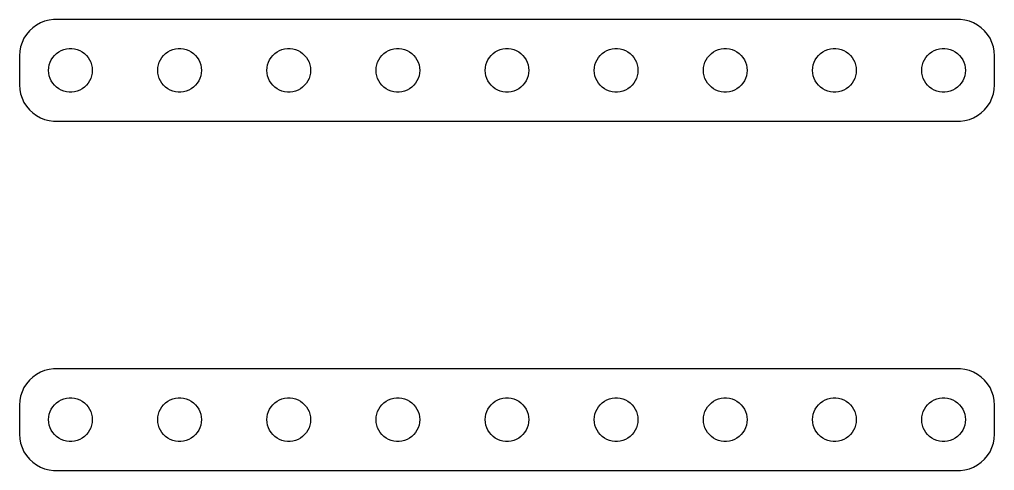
# Model space of a CAD drawing. Header units: metres. Extents: x -33.5 to 33.5, y 68.5 to 147.5.
# Drawn here: x -33.5 to 33.5, y 116.5 to 147.5 of the extents above; entities that cross this region are included whole.
import ezdxf

# ---------------------------------------------------------------- set-up
doc = ezdxf.new("R2010")
doc.units = ezdxf.units.M

msp = doc.modelspace()

# ---------------------------------------------------------------- linework, layer by layer
for p, q in [((-31.4684, 147.456), (-31.7725, 147.378)), ((-31.157, 147.495), (-31.4684, 147.456)), ((31.157, 147.495), (-31.157, 147.495)), ((31.4684, 147.456), (31.157, 147.495)), ((31.7725, 147.378), (31.4684, 147.456)), ((-32.5936, 146.926), (-32.8224, 146.711)), ((-32.3396, 147.111), (-32.5936, 146.926)), ((-32.0644, 147.262), (-32.3396, 147.111)), ((-31.7725, 147.378), (-32.0644, 147.262)), ((32.0644, 147.262), (31.7725, 147.378)), ((32.3396, 147.111), (32.0644, 147.262)), ((32.5936, 146.926), (32.3396, 147.111)), ((32.8224, 146.711), (32.5936, 146.926)), ((-33.1908, 146.204), (-33.3244, 145.92)), ((-33.0225, 146.469), (-33.1908, 146.204)), ((-32.8224, 146.711), (-33.0225, 146.469)), ((33.0225, 146.469), (32.8224, 146.711)), ((33.1908, 146.204), (33.0225, 146.469)), ((33.3244, 145.92), (33.1908, 146.204)), ((-33.4214, 145.622), (-33.4803, 145.313)), ((-33.3244, 145.92), (-33.4214, 145.622)), ((-30.6387, 145.357), (-30.4635, 145.427)), ((-30.4635, 145.427), (-30.2811, 145.473)), ((-30.2811, 145.473), (-30.0942, 145.497)), ((-30.0942, 145.497), (-29.9058, 145.497)), ((-29.9058, 145.497), (-29.7189, 145.473)), ((-29.7189, 145.473), (-29.5365, 145.427)), ((-29.5365, 145.427), (-29.3613, 145.357)), ((-23.1387, 145.357), (-22.9635, 145.427)), ((-22.9635, 145.427), (-22.7811, 145.473)), ((-22.7811, 145.473), (-22.5942, 145.497)), ((-22.5942, 145.497), (-22.4058, 145.497)), ((-22.4058, 145.497), (-22.2189, 145.473)), ((-22.2189, 145.473), (-22.0365, 145.427)), ((-22.0365, 145.427), (-21.8613, 145.357)), ((-15.6387, 145.357), (-15.4635, 145.427)), ((-15.4635, 145.427), (-15.2811, 145.473)), ((-15.2811, 145.473), (-15.0942, 145.497)), ((-15.0942, 145.497), (-14.9058, 145.497)), ((-14.9058, 145.497), (-14.7189, 145.473)), ((-14.7189, 145.473), (-14.5365, 145.427)), ((-14.5365, 145.427), (-14.3613, 145.357)), ((-8.13866, 145.357), (-7.96352, 145.427)), ((-7.96352, 145.427), (-7.78107, 145.473)), ((-7.78107, 145.473), (-7.59418, 145.497)), ((-7.59418, 145.497), (-7.40581, 145.497)), ((-7.40581, 145.497), (-7.21892, 145.473)), ((-7.21892, 145.473), (-7.03647, 145.427)), ((-7.03647, 145.427), (-6.86133, 145.357)), ((-0.638657, 145.357), (-0.463516, 145.427)), ((-0.463516, 145.427), (-0.281067, 145.473)), ((-0.281067, 145.473), (-0.094177, 145.497)), ((-0.094177, 145.497), (0.094177, 145.497)), ((0.094177, 145.497), (0.281067, 145.473)), ((0.281067, 145.473), (0.463516, 145.427)), ((0.463516, 145.427), (0.638657, 145.357)), ((6.86133, 145.357), (7.03647, 145.427)), ((7.03647, 145.427), (7.21892, 145.473)), ((7.21892, 145.473), (7.40581, 145.497)), ((7.40581, 145.497), (7.59418, 145.497)), ((7.59418, 145.497), (7.78107, 145.473)), ((7.78107, 145.473), (7.96352, 145.427)), ((7.96352, 145.427), (8.13866, 145.357)), ((14.3613, 145.357), (14.5365, 145.427)), ((14.5365, 145.427), (14.7189, 145.473)), ((14.7189, 145.473), (14.9058, 145.497)), ((14.9058, 145.497), (15.0942, 145.497)), ((15.0942, 145.497), (15.2811, 145.473)), ((15.2811, 145.473), (15.4635, 145.427)), ((15.4635, 145.427), (15.6387, 145.357)), ((21.8613, 145.357), (22.0365, 145.427)), ((22.0365, 145.427), (22.2189, 145.473)), ((22.2189, 145.473), (22.4058, 145.497)), ((22.4058, 145.497), (22.5942, 145.497)), ((22.5942, 145.497), (22.7811, 145.473)), ((22.7811, 145.473), (22.9635, 145.427)), ((22.9635, 145.427), (23.1387, 145.357)), ((29.3613, 145.357), (29.5365, 145.427)), ((29.5365, 145.427), (29.7189, 145.473)), ((29.7189, 145.473), (29.9058, 145.497)), ((29.9058, 145.497), (30.0942, 145.497)), ((30.0942, 145.497), (30.2811, 145.473)), ((30.2811, 145.473), (30.4635, 145.427)), ((30.4635, 145.427), (30.6387, 145.357)), ((33.4214, 145.622), (33.3244, 145.92)), ((33.4803, 145.313), (33.4214, 145.622)), ((-33.4803, 145.313), (-33.5, 145)), ((-33.5, 145), (-33.5, 143)), ((-31.3947, 144.552), (-31.3145, 144.723)), ((-31.3145, 144.723), (-31.2135, 144.882)), ((-31.2135, 144.882), (-31.0934, 145.027)), ((-31.0934, 145.027), (-30.9561, 145.156)), ((-30.9561, 145.156), (-30.8037, 145.266)), ((-30.8037, 145.266), (-30.6387, 145.357)), ((-29.3613, 145.357), (-29.1963, 145.266)), ((-29.1963, 145.266), (-29.0439, 145.156)), ((-29.0439, 145.156), (-28.9065, 145.027)), ((-28.9065, 145.027), (-28.7865, 144.882)), ((-28.7865, 144.882), (-28.6855, 144.723)), ((-28.6855, 144.723), (-28.6053, 144.552)), ((-23.8947, 144.552), (-23.8145, 144.723)), ((-23.8145, 144.723), (-23.7135, 144.882)), ((-23.7135, 144.882), (-23.5934, 145.027)), ((-23.5934, 145.027), (-23.4561, 145.156)), ((-23.4561, 145.156), (-23.3037, 145.266)), ((-23.3037, 145.266), (-23.1387, 145.357)), ((-21.8613, 145.357), (-21.6963, 145.266)), ((-21.6963, 145.266), (-21.5439, 145.156)), ((-21.5439, 145.156), (-21.4065, 145.027)), ((-21.4065, 145.027), (-21.2865, 144.882)), ((-21.2865, 144.882), (-21.1855, 144.723)), ((-21.1855, 144.723), (-21.1053, 144.552)), ((-16.3947, 144.552), (-16.3145, 144.723)), ((-16.3145, 144.723), (-16.2135, 144.882)), ((-16.2135, 144.882), (-16.0934, 145.027)), ((-16.0934, 145.027), (-15.9561, 145.156)), ((-15.9561, 145.156), (-15.8037, 145.266)), ((-15.8037, 145.266), (-15.6387, 145.357)), ((-14.3613, 145.357), (-14.1963, 145.266)), ((-14.1963, 145.266), (-14.0439, 145.156)), ((-14.0439, 145.156), (-13.9065, 145.027)), ((-13.9065, 145.027), (-13.7865, 144.882)), ((-13.7865, 144.882), (-13.6855, 144.723)), ((-13.6855, 144.723), (-13.6053, 144.552)), ((-8.89465, 144.552), (-8.81445, 144.723)), ((-8.81445, 144.723), (-8.71352, 144.882)), ((-8.71352, 144.882), (-8.59344, 145.027)), ((-8.59344, 145.027), (-8.45613, 145.156)), ((-8.45613, 145.156), (-8.30373, 145.266)), ((-8.30373, 145.266), (-8.13866, 145.357)), ((-6.86133, 145.357), (-6.69626, 145.266)), ((-6.69626, 145.266), (-6.54385, 145.156)), ((-6.54385, 145.156), (-6.40654, 145.027)), ((-6.40654, 145.027), (-6.28647, 144.882)), ((-6.28647, 144.882), (-6.18553, 144.723)), ((-6.18553, 144.723), (-6.10533, 144.552)), ((-1.39465, 144.552), (-1.31445, 144.723)), ((-1.31445, 144.723), (-1.21352, 144.882)), ((-1.21352, 144.882), (-1.09344, 145.027)), ((-1.09344, 145.027), (-0.956131, 145.156)), ((-0.956131, 145.156), (-0.803726, 145.266)), ((-0.803726, 145.266), (-0.638657, 145.357)), ((0.638657, 145.357), (0.803726, 145.266)), ((0.803726, 145.266), (0.956131, 145.156)), ((0.956131, 145.156), (1.09344, 145.027)), ((1.09344, 145.027), (1.21352, 144.882)), ((1.21352, 144.882), (1.31445, 144.723)), ((1.31445, 144.723), (1.39465, 144.552)), ((6.10533, 144.552), (6.18553, 144.723)), ((6.18553, 144.723), (6.28647, 144.882)), ((6.28647, 144.882), (6.40654, 145.027)), ((6.40654, 145.027), (6.54385, 145.156)), ((6.54385, 145.156), (6.69626, 145.266)), ((6.69626, 145.266), (6.86133, 145.357)), ((8.13866, 145.357), (8.30373, 145.266)), ((8.30373, 145.266), (8.45613, 145.156)), ((8.45613, 145.156), (8.59344, 145.027)), ((8.59344, 145.027), (8.71352, 144.882)), ((8.71352, 144.882), (8.81445, 144.723)), ((8.81445, 144.723), (8.89465, 144.552)), ((13.6053, 144.552), (13.6855, 144.723)), ((13.6855, 144.723), (13.7865, 144.882)), ((13.7865, 144.882), (13.9065, 145.027)), ((13.9065, 145.027), (14.0439, 145.156)), ((14.0439, 145.156), (14.1963, 145.266)), ((14.1963, 145.266), (14.3613, 145.357)), ((15.6387, 145.357), (15.8037, 145.266)), ((15.8037, 145.266), (15.9561, 145.156)), ((15.9561, 145.156), (16.0934, 145.027)), ((16.0934, 145.027), (16.2135, 144.882)), ((16.2135, 144.882), (16.3145, 144.723)), ((16.3145, 144.723), (16.3947, 144.552)), ((21.1053, 144.552), (21.1855, 144.723)), ((21.1855, 144.723), (21.2865, 144.882)), ((21.2865, 144.882), (21.4065, 145.027)), ((21.4065, 145.027), (21.5439, 145.156)), ((21.5439, 145.156), (21.6963, 145.266)), ((21.6963, 145.266), (21.8613, 145.357)), ((23.1387, 145.357), (23.3037, 145.266)), ((23.3037, 145.266), (23.4561, 145.156)), ((23.4561, 145.156), (23.5934, 145.027)), ((23.5934, 145.027), (23.7135, 144.882)), ((23.7135, 144.882), (23.8145, 144.723)), ((23.8145, 144.723), (23.8947, 144.552)), ((28.6053, 144.552), (28.6855, 144.723)), ((28.6855, 144.723), (28.7865, 144.882)), ((28.7865, 144.882), (28.9065, 145.027)), ((28.9065, 145.027), (29.0439, 145.156)), ((29.0439, 145.156), (29.1963, 145.266)), ((29.1963, 145.266), (29.3613, 145.357)), ((30.6387, 145.357), (30.8037, 145.266)), ((30.8037, 145.266), (30.9561, 145.156)), ((30.9561, 145.156), (31.0934, 145.027)), ((31.0934, 145.027), (31.2135, 144.882)), ((31.2135, 144.882), (31.3145, 144.723)), ((31.3145, 144.723), (31.3947, 144.552)), ((33.5, 145), (33.4803, 145.313)), ((33.5, 143), (33.5, 145)), ((-31.5, 144), (-31.4882, 144.188)), ((-31.4882, 144.188), (-31.4529, 144.373)), ((-31.4529, 144.373), (-31.3947, 144.552)), ((-28.6053, 144.552), (-28.5471, 144.373)), ((-28.5471, 144.373), (-28.5118, 144.188)), ((-28.5118, 144.188), (-28.5, 144)), ((-24, 144), (-23.9882, 144.188)), ((-23.9882, 144.188), (-23.9529, 144.373)), ((-23.9529, 144.373), (-23.8947, 144.552)), ((-21.1053, 144.552), (-21.0471, 144.373)), ((-21.0471, 144.373), (-21.0118, 144.188)), ((-21.0118, 144.188), (-21, 144)), ((-16.5, 144), (-16.4882, 144.188)), ((-16.4882, 144.188), (-16.4529, 144.373)), ((-16.4529, 144.373), (-16.3947, 144.552)), ((-13.6053, 144.552), (-13.5471, 144.373)), ((-13.5471, 144.373), (-13.5118, 144.188)), ((-13.5118, 144.188), (-13.5, 144)), ((-9, 144), (-8.98816, 144.188)), ((-8.98816, 144.188), (-8.95287, 144.373)), ((-8.95287, 144.373), (-8.89465, 144.552)), ((-6.10533, 144.552), (-6.04712, 144.373)), ((-6.04712, 144.373), (-6.01183, 144.188)), ((-6.01183, 144.188), (-6, 144)), ((-1.5, 144), (-1.48816, 144.188)), ((-1.48816, 144.188), (-1.45287, 144.373)), ((-1.45287, 144.373), (-1.39465, 144.552)), ((1.39465, 144.552), (1.45287, 144.373)), ((1.45287, 144.373), (1.48816, 144.188)), ((1.48816, 144.188), (1.5, 144)), ((6, 144), (6.01183, 144.188)), ((6.01183, 144.188), (6.04712, 144.373)), ((6.04712, 144.373), (6.10533, 144.552)), ((8.89465, 144.552), (8.95287, 144.373)), ((8.95287, 144.373), (8.98816, 144.188)), ((8.98816, 144.188), (9, 144)), ((13.5, 144), (13.5118, 144.188)), ((13.5118, 144.188), (13.5471, 144.373)), ((13.5471, 144.373), (13.6053, 144.552)), ((16.3947, 144.552), (16.4529, 144.373)), ((16.4529, 144.373), (16.4882, 144.188)), ((16.4882, 144.188), (16.5, 144)), ((21, 144), (21.0118, 144.188)), ((21.0118, 144.188), (21.0471, 144.373)), ((21.0471, 144.373), (21.1053, 144.552)), ((23.8947, 144.552), (23.9529, 144.373)), ((23.9529, 144.373), (23.9882, 144.188)), ((23.9882, 144.188), (24, 144)), ((28.5, 144), (28.5118, 144.188)), ((28.5118, 144.188), (28.5471, 144.373)), ((28.5471, 144.373), (28.6053, 144.552)), ((31.3947, 144.552), (31.4529, 144.373)), ((31.4529, 144.373), (31.4882, 144.188)), ((31.4882, 144.188), (31.5, 144)), ((-31.4882, 143.812), (-31.5, 144)), ((-31.4529, 143.627), (-31.4882, 143.812)), ((-31.3947, 143.448), (-31.4529, 143.627)), ((-31.3145, 143.277), (-31.3947, 143.448)), ((-28.6053, 143.448), (-28.6855, 143.277)), ((-28.5471, 143.627), (-28.6053, 143.448)), ((-28.5118, 143.812), (-28.5471, 143.627)), ((-28.5, 144), (-28.5118, 143.812)), ((-23.9882, 143.812), (-24, 144)), ((-23.9529, 143.627), (-23.9882, 143.812)), ((-23.8947, 143.448), (-23.9529, 143.627)), ((-23.8145, 143.277), (-23.8947, 143.448)), ((-21.1053, 143.448), (-21.1855, 143.277)), ((-21.0471, 143.627), (-21.1053, 143.448)), ((-21.0118, 143.812), (-21.0471, 143.627)), ((-21, 144), (-21.0118, 143.812)), ((-16.4882, 143.812), (-16.5, 144)), ((-16.4529, 143.627), (-16.4882, 143.812)), ((-16.3947, 143.448), (-16.4529, 143.627)), ((-16.3145, 143.277), (-16.3947, 143.448)), ((-13.6053, 143.448), (-13.6855, 143.277)), ((-13.5471, 143.627), (-13.6053, 143.448)), ((-13.5118, 143.812), (-13.5471, 143.627)), ((-13.5, 144), (-13.5118, 143.812)), ((-8.98816, 143.812), (-9, 144)), ((-8.95287, 143.627), (-8.98816, 143.812)), ((-8.89465, 143.448), (-8.95287, 143.627)), ((-8.81445, 143.277), (-8.89465, 143.448)), ((-6.10533, 143.448), (-6.18553, 143.277)), ((-6.04712, 143.627), (-6.10533, 143.448)), ((-6.01183, 143.812), (-6.04712, 143.627)), ((-6, 144), (-6.01183, 143.812)), ((-1.48816, 143.812), (-1.5, 144)), ((-1.45287, 143.627), (-1.48816, 143.812)), ((-1.39465, 143.448), (-1.45287, 143.627)), ((-1.31445, 143.277), (-1.39465, 143.448)), ((1.39465, 143.448), (1.31445, 143.277)), ((1.45287, 143.627), (1.39465, 143.448)), ((1.48816, 143.812), (1.45287, 143.627)), ((1.5, 144), (1.48816, 143.812)), ((6.01183, 143.812), (6, 144)), ((6.04712, 143.627), (6.01183, 143.812)), ((6.10533, 143.448), (6.04712, 143.627)), ((6.18553, 143.277), (6.10533, 143.448)), ((8.89465, 143.448), (8.81445, 143.277)), ((8.95287, 143.627), (8.89465, 143.448)), ((8.98816, 143.812), (8.95287, 143.627)), ((9, 144), (8.98816, 143.812)), ((13.5118, 143.812), (13.5, 144)), ((13.5471, 143.627), (13.5118, 143.812)), ((13.6053, 143.448), (13.5471, 143.627)), ((13.6855, 143.277), (13.6053, 143.448)), ((16.3947, 143.448), (16.3145, 143.277)), ((16.4529, 143.627), (16.3947, 143.448)), ((16.4882, 143.812), (16.4529, 143.627)), ((16.5, 144), (16.4882, 143.812)), ((21.0118, 143.812), (21, 144)), ((21.0471, 143.627), (21.0118, 143.812)), ((21.1053, 143.448), (21.0471, 143.627)), ((21.1855, 143.277), (21.1053, 143.448)), ((23.8947, 143.448), (23.8145, 143.277)), ((23.9529, 143.627), (23.8947, 143.448)), ((23.9882, 143.812), (23.9529, 143.627)), ((24, 144), (23.9882, 143.812)), ((28.5118, 143.812), (28.5, 144)), ((28.5471, 143.627), (28.5118, 143.812)), ((28.6053, 143.448), (28.5471, 143.627)), ((28.6855, 143.277), (28.6053, 143.448)), ((31.3947, 143.448), (31.3145, 143.277)), ((31.4529, 143.627), (31.3947, 143.448)), ((31.4882, 143.812), (31.4529, 143.627)), ((31.5, 144), (31.4882, 143.812)), ((-33.5, 143), (-33.4803, 142.687)), ((-31.2135, 143.118), (-31.3145, 143.277)), ((-31.0934, 142.973), (-31.2135, 143.118)), ((-30.9561, 142.844), (-31.0934, 142.973)), ((-30.8037, 142.734), (-30.9561, 142.844)), ((-30.6387, 142.643), (-30.8037, 142.734)), ((-29.1963, 142.734), (-29.3613, 142.643)), ((-29.0439, 142.844), (-29.1963, 142.734)), ((-28.9065, 142.973), (-29.0439, 142.844)), ((-28.7865, 143.118), (-28.9065, 142.973)), ((-28.6855, 143.277), (-28.7865, 143.118)), ((-23.7135, 143.118), (-23.8145, 143.277)), ((-23.5934, 142.973), (-23.7135, 143.118)), ((-23.4561, 142.844), (-23.5934, 142.973)), ((-23.3037, 142.734), (-23.4561, 142.844)), ((-23.1387, 142.643), (-23.3037, 142.734)), ((-21.6963, 142.734), (-21.8613, 142.643)), ((-21.5439, 142.844), (-21.6963, 142.734)), ((-21.4065, 142.973), (-21.5439, 142.844)), ((-21.2865, 143.118), (-21.4065, 142.973)), ((-21.1855, 143.277), (-21.2865, 143.118)), ((-16.2135, 143.118), (-16.3145, 143.277)), ((-16.0934, 142.973), (-16.2135, 143.118)), ((-15.9561, 142.844), (-16.0934, 142.973)), ((-15.8037, 142.734), (-15.9561, 142.844)), ((-15.6387, 142.643), (-15.8037, 142.734)), ((-14.1963, 142.734), (-14.3613, 142.643)), ((-14.0439, 142.844), (-14.1963, 142.734)), ((-13.9065, 142.973), (-14.0439, 142.844)), ((-13.7865, 143.118), (-13.9065, 142.973)), ((-13.6855, 143.277), (-13.7865, 143.118)), ((-8.71352, 143.118), (-8.81445, 143.277)), ((-8.59344, 142.973), (-8.71352, 143.118)), ((-8.45613, 142.844), (-8.59344, 142.973)), ((-8.30373, 142.734), (-8.45613, 142.844)), ((-8.13866, 142.643), (-8.30373, 142.734)), ((-6.69626, 142.734), (-6.86133, 142.643)), ((-6.54385, 142.844), (-6.69626, 142.734)), ((-6.40654, 142.973), (-6.54385, 142.844)), ((-6.28647, 143.118), (-6.40654, 142.973)), ((-6.18553, 143.277), (-6.28647, 143.118)), ((-1.21352, 143.118), (-1.31445, 143.277)), ((-1.09344, 142.973), (-1.21352, 143.118)), ((-0.956131, 142.844), (-1.09344, 142.973)), ((-0.803726, 142.734), (-0.956131, 142.844)), ((-0.638657, 142.643), (-0.803726, 142.734)), ((0.803726, 142.734), (0.638657, 142.643)), ((0.956131, 142.844), (0.803726, 142.734)), ((1.09344, 142.973), (0.956131, 142.844)), ((1.21352, 143.118), (1.09344, 142.973)), ((1.31445, 143.277), (1.21352, 143.118)), ((6.28647, 143.118), (6.18553, 143.277)), ((6.40654, 142.973), (6.28647, 143.118)), ((6.54385, 142.844), (6.40654, 142.973)), ((6.69626, 142.734), (6.54385, 142.844)), ((6.86133, 142.643), (6.69626, 142.734)), ((8.30373, 142.734), (8.13866, 142.643)), ((8.45613, 142.844), (8.30373, 142.734)), ((8.59344, 142.973), (8.45613, 142.844)), ((8.71352, 143.118), (8.59344, 142.973)), ((8.81445, 143.277), (8.71352, 143.118)), ((13.7865, 143.118), (13.6855, 143.277)), ((13.9065, 142.973), (13.7865, 143.118)), ((14.0439, 142.844), (13.9065, 142.973)), ((14.1963, 142.734), (14.0439, 142.844)), ((14.3613, 142.643), (14.1963, 142.734)), ((15.8037, 142.734), (15.6387, 142.643)), ((15.9561, 142.844), (15.8037, 142.734)), ((16.0934, 142.973), (15.9561, 142.844)), ((16.2135, 143.118), (16.0934, 142.973)), ((16.3145, 143.277), (16.2135, 143.118)), ((21.2865, 143.118), (21.1855, 143.277)), ((21.4065, 142.973), (21.2865, 143.118)), ((21.5439, 142.844), (21.4065, 142.973)), ((21.6963, 142.734), (21.5439, 142.844)), ((21.8613, 142.643), (21.6963, 142.734)), ((23.3037, 142.734), (23.1387, 142.643)), ((23.4561, 142.844), (23.3037, 142.734)), ((23.5934, 142.973), (23.4561, 142.844)), ((23.7135, 143.118), (23.5934, 142.973)), ((23.8145, 143.277), (23.7135, 143.118)), ((28.7865, 143.118), (28.6855, 143.277)), ((28.9065, 142.973), (28.7865, 143.118)), ((29.0439, 142.844), (28.9065, 142.973)), ((29.1963, 142.734), (29.0439, 142.844)), ((29.3613, 142.643), (29.1963, 142.734)), ((30.8037, 142.734), (30.6387, 142.643)), ((30.9561, 142.844), (30.8037, 142.734)), ((31.0934, 142.973), (30.9561, 142.844)), ((31.2135, 143.118), (31.0934, 142.973)), ((31.3145, 143.277), (31.2135, 143.118)), ((33.4803, 142.687), (33.5, 143)), ((-33.4803, 142.687), (-33.4214, 142.378)), ((-33.4214, 142.378), (-33.3244, 142.08)), ((-33.3244, 142.08), (-33.1908, 141.796)), ((-30.4635, 142.573), (-30.6387, 142.643)), ((-30.2811, 142.527), (-30.4635, 142.573)), ((-30.0942, 142.503), (-30.2811, 142.527)), ((-29.9058, 142.503), (-30.0942, 142.503)), ((-29.7189, 142.527), (-29.9058, 142.503)), ((-29.5365, 142.573), (-29.7189, 142.527)), ((-29.3613, 142.643), (-29.5365, 142.573)), ((-22.9635, 142.573), (-23.1387, 142.643)), ((-22.7811, 142.527), (-22.9635, 142.573)), ((-22.5942, 142.503), (-22.7811, 142.527)), ((-22.4058, 142.503), (-22.5942, 142.503)), ((-22.2189, 142.527), (-22.4058, 142.503)), ((-22.0365, 142.573), (-22.2189, 142.527)), ((-21.8613, 142.643), (-22.0365, 142.573)), ((-15.4635, 142.573), (-15.6387, 142.643)), ((-15.2811, 142.527), (-15.4635, 142.573)), ((-15.0942, 142.503), (-15.2811, 142.527)), ((-14.9058, 142.503), (-15.0942, 142.503)), ((-14.7189, 142.527), (-14.9058, 142.503)), ((-14.5365, 142.573), (-14.7189, 142.527)), ((-14.3613, 142.643), (-14.5365, 142.573)), ((-7.96352, 142.573), (-8.13866, 142.643)), ((-7.78107, 142.527), (-7.96352, 142.573)), ((-7.59418, 142.503), (-7.78107, 142.527)), ((-7.40581, 142.503), (-7.59418, 142.503)), ((-7.21892, 142.527), (-7.40581, 142.503)), ((-7.03647, 142.573), (-7.21892, 142.527)), ((-6.86133, 142.643), (-7.03647, 142.573)), ((-0.463516, 142.573), (-0.638657, 142.643)), ((-0.281067, 142.527), (-0.463516, 142.573)), ((-0.094177, 142.503), (-0.281067, 142.527)), ((0.094177, 142.503), (-0.094177, 142.503)), ((0.281067, 142.527), (0.094177, 142.503)), ((0.463516, 142.573), (0.281067, 142.527)), ((0.638657, 142.643), (0.463516, 142.573)), ((7.03647, 142.573), (6.86133, 142.643)), ((7.21892, 142.527), (7.03647, 142.573)), ((7.40581, 142.503), (7.21892, 142.527)), ((7.59418, 142.503), (7.40581, 142.503)), ((7.78107, 142.527), (7.59418, 142.503)), ((7.96352, 142.573), (7.78107, 142.527)), ((8.13866, 142.643), (7.96352, 142.573)), ((14.5365, 142.573), (14.3613, 142.643)), ((14.7189, 142.527), (14.5365, 142.573)), ((14.9058, 142.503), (14.7189, 142.527)), ((15.0942, 142.503), (14.9058, 142.503)), ((15.2811, 142.527), (15.0942, 142.503)), ((15.4635, 142.573), (15.2811, 142.527)), ((15.6387, 142.643), (15.4635, 142.573)), ((22.0365, 142.573), (21.8613, 142.643)), ((22.2189, 142.527), (22.0365, 142.573)), ((22.4058, 142.503), (22.2189, 142.527)), ((22.5942, 142.503), (22.4058, 142.503)), ((22.7811, 142.527), (22.5942, 142.503)), ((22.9635, 142.573), (22.7811, 142.527)), ((23.1387, 142.643), (22.9635, 142.573)), ((29.5365, 142.573), (29.3613, 142.643)), ((29.7189, 142.527), (29.5365, 142.573)), ((29.9058, 142.503), (29.7189, 142.527)), ((30.0942, 142.503), (29.9058, 142.503)), ((30.2811, 142.527), (30.0942, 142.503)), ((30.4635, 142.573), (30.2811, 142.527)), ((30.6387, 142.643), (30.4635, 142.573)), ((33.1908, 141.796), (33.3244, 142.08)), ((33.3244, 142.08), (33.4214, 142.378)), ((33.4214, 142.378), (33.4803, 142.687)), ((-33.1908, 141.796), (-33.0225, 141.531)), ((-33.0225, 141.531), (-32.8224, 141.289)), ((32.8224, 141.289), (33.0225, 141.531)), ((33.0225, 141.531), (33.1908, 141.796)), ((-32.8224, 141.289), (-32.5936, 141.074)), ((-32.5936, 141.074), (-32.3396, 140.889)), ((-32.3396, 140.889), (-32.0644, 140.738)), ((-32.0644, 140.738), (-31.7725, 140.622)), ((31.7725, 140.622), (32.0644, 140.738)), ((32.0644, 140.738), (32.3396, 140.889)), ((32.3396, 140.889), (32.5936, 141.074)), ((32.5936, 141.074), (32.8224, 141.289)), ((-31.7725, 140.622), (-31.4684, 140.544)), ((-31.4684, 140.544), (-31.157, 140.505)), ((-31.157, 140.505), (31.157, 140.505)), ((31.157, 140.505), (31.4684, 140.544)), ((31.4684, 140.544), (31.7725, 140.622)), ((-31.7725, 123.378), (-32.0644, 123.262)), ((-31.4684, 123.456), (-31.7725, 123.378)), ((-31.157, 123.495), (-31.4684, 123.456)), ((31.157, 123.495), (-31.157, 123.495)), ((31.4684, 123.456), (31.157, 123.495)), ((31.7725, 123.378), (31.4684, 123.456)), ((32.0644, 123.262), (31.7725, 123.378)), ((-32.8224, 122.711), (-33.0225, 122.469)), ((-32.5936, 122.926), (-32.8224, 122.711)), ((-32.3396, 123.111), (-32.5936, 122.926)), ((-32.0644, 123.262), (-32.3396, 123.111)), ((32.3396, 123.111), (32.0644, 123.262)), ((32.5936, 122.926), (32.3396, 123.111)), ((32.8224, 122.711), (32.5936, 122.926)), ((33.0225, 122.469), (32.8224, 122.711)), ((-33.1908, 122.204), (-33.3244, 121.92)), ((-33.0225, 122.469), (-33.1908, 122.204)), ((33.1908, 122.204), (33.0225, 122.469)), ((33.3244, 121.92), (33.1908, 122.204)), ((-33.4803, 121.313), (-33.5, 121)), ((-33.4214, 121.622), (-33.4803, 121.313)), ((-33.3244, 121.92), (-33.4214, 121.622)), ((-30.8037, 121.266), (-30.6387, 121.357)), ((-30.6387, 121.357), (-30.4635, 121.427)), ((-30.4635, 121.427), (-30.2811, 121.473)), ((-30.2811, 121.473), (-30.0942, 121.497)), ((-30.0942, 121.497), (-29.9058, 121.497)), ((-29.9058, 121.497), (-29.7189, 121.473)), ((-29.7189, 121.473), (-29.5365, 121.427)), ((-29.5365, 121.427), (-29.3613, 121.357)), ((-29.3613, 121.357), (-29.1963, 121.266)), ((-23.3037, 121.266), (-23.1387, 121.357)), ((-23.1387, 121.357), (-22.9635, 121.427)), ((-22.9635, 121.427), (-22.7811, 121.473)), ((-22.7811, 121.473), (-22.5942, 121.497)), ((-22.5942, 121.497), (-22.4058, 121.497)), ((-22.4058, 121.497), (-22.2189, 121.473)), ((-22.2189, 121.473), (-22.0365, 121.427)), ((-22.0365, 121.427), (-21.8613, 121.357)), ((-21.8613, 121.357), (-21.6963, 121.266)), ((-15.8037, 121.266), (-15.6387, 121.357)), ((-15.6387, 121.357), (-15.4635, 121.427)), ((-15.4635, 121.427), (-15.2811, 121.473)), ((-15.2811, 121.473), (-15.0942, 121.497)), ((-15.0942, 121.497), (-14.9058, 121.497)), ((-14.9058, 121.497), (-14.7189, 121.473)), ((-14.7189, 121.473), (-14.5365, 121.427)), ((-14.5365, 121.427), (-14.3613, 121.357)), ((-14.3613, 121.357), (-14.1963, 121.266)), ((-8.30373, 121.266), (-8.13866, 121.357)), ((-8.13866, 121.357), (-7.96352, 121.427)), ((-7.96352, 121.427), (-7.78107, 121.473)), ((-7.78107, 121.473), (-7.59418, 121.497)), ((-7.59418, 121.497), (-7.40581, 121.497)), ((-7.40581, 121.497), (-7.21892, 121.473)), ((-7.21892, 121.473), (-7.03647, 121.427)), ((-7.03647, 121.427), (-6.86133, 121.357)), ((-6.86133, 121.357), (-6.69626, 121.266)), ((-0.803726, 121.266), (-0.638657, 121.357)), ((-0.638657, 121.357), (-0.463516, 121.427)), ((-0.463516, 121.427), (-0.281067, 121.473)), ((-0.281067, 121.473), (-0.094177, 121.497)), ((-0.094177, 121.497), (0.094177, 121.497)), ((0.094177, 121.497), (0.281067, 121.473)), ((0.281067, 121.473), (0.463516, 121.427)), ((0.463516, 121.427), (0.638657, 121.357)), ((0.638657, 121.357), (0.803726, 121.266)), ((6.69626, 121.266), (6.86133, 121.357)), ((6.86133, 121.357), (7.03647, 121.427)), ((7.03647, 121.427), (7.21892, 121.473)), ((7.21892, 121.473), (7.40581, 121.497)), ((7.40581, 121.497), (7.59418, 121.497)), ((7.59418, 121.497), (7.78107, 121.473)), ((7.78107, 121.473), (7.96352, 121.427)), ((7.96352, 121.427), (8.13866, 121.357)), ((8.13866, 121.357), (8.30373, 121.266)), ((14.1963, 121.266), (14.3613, 121.357)), ((14.3613, 121.357), (14.5365, 121.427)), ((14.5365, 121.427), (14.7189, 121.473)), ((14.7189, 121.473), (14.9058, 121.497)), ((14.9058, 121.497), (15.0942, 121.497)), ((15.0942, 121.497), (15.2811, 121.473)), ((15.2811, 121.473), (15.4635, 121.427)), ((15.4635, 121.427), (15.6387, 121.357)), ((15.6387, 121.357), (15.8037, 121.266)), ((21.6963, 121.266), (21.8613, 121.357)), ((21.8613, 121.357), (22.0365, 121.427)), ((22.0365, 121.427), (22.2189, 121.473)), ((22.2189, 121.473), (22.4058, 121.497)), ((22.4058, 121.497), (22.5942, 121.497)), ((22.5942, 121.497), (22.7811, 121.473)), ((22.7811, 121.473), (22.9635, 121.427)), ((22.9635, 121.427), (23.1387, 121.357)), ((23.1387, 121.357), (23.3037, 121.266)), ((29.1963, 121.266), (29.3613, 121.357)), ((29.3613, 121.357), (29.5365, 121.427)), ((29.5365, 121.427), (29.7189, 121.473)), ((29.7189, 121.473), (29.9058, 121.497)), ((29.9058, 121.497), (30.0942, 121.497)), ((30.0942, 121.497), (30.2811, 121.473)), ((30.2811, 121.473), (30.4635, 121.427)), ((30.4635, 121.427), (30.6387, 121.357)), ((30.6387, 121.357), (30.8037, 121.266)), ((33.4214, 121.622), (33.3244, 121.92)), ((33.4803, 121.313), (33.4214, 121.622)), ((33.5, 121), (33.4803, 121.313)), ((-33.5, 121), (-33.5, 119)), ((-31.3947, 120.552), (-31.3145, 120.723)), ((-31.3145, 120.723), (-31.2135, 120.882)), ((-31.2135, 120.882), (-31.0934, 121.027)), ((-31.0934, 121.027), (-30.9561, 121.156)), ((-30.9561, 121.156), (-30.8037, 121.266)), ((-29.1963, 121.266), (-29.0439, 121.156)), ((-29.0439, 121.156), (-28.9065, 121.027)), ((-28.9065, 121.027), (-28.7865, 120.882)), ((-28.7865, 120.882), (-28.6855, 120.723)), ((-28.6855, 120.723), (-28.6053, 120.552)), ((-23.8947, 120.552), (-23.8145, 120.723)), ((-23.8145, 120.723), (-23.7135, 120.882)), ((-23.7135, 120.882), (-23.5934, 121.027)), ((-23.5934, 121.027), (-23.4561, 121.156)), ((-23.4561, 121.156), (-23.3037, 121.266)), ((-21.6963, 121.266), (-21.5439, 121.156)), ((-21.5439, 121.156), (-21.4065, 121.027)), ((-21.4065, 121.027), (-21.2865, 120.882)), ((-21.2865, 120.882), (-21.1855, 120.723)), ((-21.1855, 120.723), (-21.1053, 120.552)), ((-16.3947, 120.552), (-16.3145, 120.723)), ((-16.3145, 120.723), (-16.2135, 120.882)), ((-16.2135, 120.882), (-16.0934, 121.027)), ((-16.0934, 121.027), (-15.9561, 121.156)), ((-15.9561, 121.156), (-15.8037, 121.266)), ((-14.1963, 121.266), (-14.0439, 121.156)), ((-14.0439, 121.156), (-13.9065, 121.027)), ((-13.9065, 121.027), (-13.7865, 120.882)), ((-13.7865, 120.882), (-13.6855, 120.723)), ((-13.6855, 120.723), (-13.6053, 120.552)), ((-8.89465, 120.552), (-8.81445, 120.723)), ((-8.81445, 120.723), (-8.71352, 120.882)), ((-8.71352, 120.882), (-8.59344, 121.027)), ((-8.59344, 121.027), (-8.45613, 121.156)), ((-8.45613, 121.156), (-8.30373, 121.266)), ((-6.69626, 121.266), (-6.54385, 121.156)), ((-6.54385, 121.156), (-6.40654, 121.027)), ((-6.40654, 121.027), (-6.28647, 120.882)), ((-6.28647, 120.882), (-6.18553, 120.723)), ((-6.18553, 120.723), (-6.10533, 120.552)), ((-1.39465, 120.552), (-1.31445, 120.723)), ((-1.31445, 120.723), (-1.21352, 120.882)), ((-1.21352, 120.882), (-1.09344, 121.027)), ((-1.09344, 121.027), (-0.956131, 121.156)), ((-0.956131, 121.156), (-0.803726, 121.266)), ((0.803726, 121.266), (0.956131, 121.156)), ((0.956131, 121.156), (1.09344, 121.027)), ((1.09344, 121.027), (1.21352, 120.882)), ((1.21352, 120.882), (1.31445, 120.723)), ((1.31445, 120.723), (1.39465, 120.552)), ((6.10533, 120.552), (6.18553, 120.723)), ((6.18553, 120.723), (6.28647, 120.882)), ((6.28647, 120.882), (6.40654, 121.027)), ((6.40654, 121.027), (6.54385, 121.156)), ((6.54385, 121.156), (6.69626, 121.266)), ((8.30373, 121.266), (8.45613, 121.156)), ((8.45613, 121.156), (8.59344, 121.027)), ((8.59344, 121.027), (8.71352, 120.882)), ((8.71352, 120.882), (8.81445, 120.723)), ((8.81445, 120.723), (8.89465, 120.552)), ((13.6053, 120.552), (13.6855, 120.723)), ((13.6855, 120.723), (13.7865, 120.882)), ((13.7865, 120.882), (13.9065, 121.027)), ((13.9065, 121.027), (14.0439, 121.156)), ((14.0439, 121.156), (14.1963, 121.266)), ((15.8037, 121.266), (15.9561, 121.156)), ((15.9561, 121.156), (16.0934, 121.027)), ((16.0934, 121.027), (16.2135, 120.882)), ((16.2135, 120.882), (16.3145, 120.723)), ((16.3145, 120.723), (16.3947, 120.552)), ((21.1053, 120.552), (21.1855, 120.723)), ((21.1855, 120.723), (21.2865, 120.882)), ((21.2865, 120.882), (21.4065, 121.027)), ((21.4065, 121.027), (21.5439, 121.156)), ((21.5439, 121.156), (21.6963, 121.266)), ((23.3037, 121.266), (23.4561, 121.156)), ((23.4561, 121.156), (23.5934, 121.027)), ((23.5934, 121.027), (23.7135, 120.882)), ((23.7135, 120.882), (23.8145, 120.723)), ((23.8145, 120.723), (23.8947, 120.552)), ((28.6053, 120.552), (28.6855, 120.723)), ((28.6855, 120.723), (28.7865, 120.882)), ((28.7865, 120.882), (28.9065, 121.027)), ((28.9065, 121.027), (29.0439, 121.156)), ((29.0439, 121.156), (29.1963, 121.266)), ((30.8037, 121.266), (30.9561, 121.156)), ((30.9561, 121.156), (31.0934, 121.027)), ((31.0934, 121.027), (31.2135, 120.882)), ((31.2135, 120.882), (31.3145, 120.723)), ((31.3145, 120.723), (31.3947, 120.552)), ((33.5, 119), (33.5, 121)), ((-31.5, 120), (-31.4882, 120.188)), ((-31.4882, 119.812), (-31.5, 120)), ((-31.4882, 120.188), (-31.4529, 120.373)), ((-31.4529, 120.373), (-31.3947, 120.552)), ((-28.6053, 120.552), (-28.5471, 120.373)), ((-28.5471, 120.373), (-28.5118, 120.188)), ((-28.5118, 120.188), (-28.5, 120)), ((-28.5, 120), (-28.5118, 119.812)), ((-24, 120), (-23.9882, 120.188)), ((-23.9882, 119.812), (-24, 120)), ((-23.9882, 120.188), (-23.9529, 120.373)), ((-23.9529, 120.373), (-23.8947, 120.552)), ((-21.1053, 120.552), (-21.0471, 120.373)), ((-21.0471, 120.373), (-21.0118, 120.188)), ((-21.0118, 120.188), (-21, 120)), ((-21, 120), (-21.0118, 119.812)), ((-16.5, 120), (-16.4882, 120.188)), ((-16.4882, 119.812), (-16.5, 120)), ((-16.4882, 120.188), (-16.4529, 120.373)), ((-16.4529, 120.373), (-16.3947, 120.552)), ((-13.6053, 120.552), (-13.5471, 120.373)), ((-13.5471, 120.373), (-13.5118, 120.188)), ((-13.5118, 120.188), (-13.5, 120)), ((-13.5, 120), (-13.5118, 119.812)), ((-9, 120), (-8.98816, 120.188)), ((-8.98816, 119.812), (-9, 120)), ((-8.98816, 120.188), (-8.95287, 120.373)), ((-8.95287, 120.373), (-8.89465, 120.552)), ((-6.10533, 120.552), (-6.04712, 120.373)), ((-6.04712, 120.373), (-6.01183, 120.188)), ((-6.01183, 120.188), (-6, 120)), ((-6, 120), (-6.01183, 119.812)), ((-1.5, 120), (-1.48816, 120.188)), ((-1.48816, 119.812), (-1.5, 120)), ((-1.48816, 120.188), (-1.45287, 120.373)), ((-1.45287, 120.373), (-1.39465, 120.552)), ((1.39465, 120.552), (1.45287, 120.373)), ((1.45287, 120.373), (1.48816, 120.188)), ((1.48816, 120.188), (1.5, 120)), ((1.5, 120), (1.48816, 119.812)), ((6, 120), (6.01183, 120.188)), ((6.01183, 119.812), (6, 120)), ((6.01183, 120.188), (6.04712, 120.373)), ((6.04712, 120.373), (6.10533, 120.552)), ((8.89465, 120.552), (8.95287, 120.373)), ((8.95287, 120.373), (8.98816, 120.188)), ((8.98816, 120.188), (9, 120)), ((9, 120), (8.98816, 119.812)), ((13.5, 120), (13.5118, 120.188)), ((13.5118, 119.812), (13.5, 120)), ((13.5118, 120.188), (13.5471, 120.373)), ((13.5471, 120.373), (13.6053, 120.552)), ((16.3947, 120.552), (16.4529, 120.373)), ((16.4529, 120.373), (16.4882, 120.188)), ((16.4882, 120.188), (16.5, 120)), ((16.5, 120), (16.4882, 119.812)), ((21, 120), (21.0118, 120.188)), ((21.0118, 119.812), (21, 120)), ((21.0118, 120.188), (21.0471, 120.373)), ((21.0471, 120.373), (21.1053, 120.552)), ((23.8947, 120.552), (23.9529, 120.373)), ((23.9529, 120.373), (23.9882, 120.188)), ((23.9882, 120.188), (24, 120)), ((24, 120), (23.9882, 119.812)), ((28.5, 120), (28.5118, 120.188)), ((28.5118, 119.812), (28.5, 120)), ((28.5118, 120.188), (28.5471, 120.373)), ((28.5471, 120.373), (28.6053, 120.552)), ((31.3947, 120.552), (31.4529, 120.373)), ((31.4529, 120.373), (31.4882, 120.188)), ((31.4882, 120.188), (31.5, 120)), ((31.5, 120), (31.4882, 119.812)), ((-31.4529, 119.627), (-31.4882, 119.812)), ((-31.3947, 119.448), (-31.4529, 119.627)), ((-31.3145, 119.277), (-31.3947, 119.448)), ((-31.2135, 119.118), (-31.3145, 119.277)), ((-28.6855, 119.277), (-28.7865, 119.118)), ((-28.6053, 119.448), (-28.6855, 119.277)), ((-28.5471, 119.627), (-28.6053, 119.448)), ((-28.5118, 119.812), (-28.5471, 119.627)), ((-23.9529, 119.627), (-23.9882, 119.812)), ((-23.8947, 119.448), (-23.9529, 119.627)), ((-23.8145, 119.277), (-23.8947, 119.448)), ((-23.7135, 119.118), (-23.8145, 119.277)), ((-21.1855, 119.277), (-21.2865, 119.118)), ((-21.1053, 119.448), (-21.1855, 119.277)), ((-21.0471, 119.627), (-21.1053, 119.448)), ((-21.0118, 119.812), (-21.0471, 119.627)), ((-16.4529, 119.627), (-16.4882, 119.812)), ((-16.3947, 119.448), (-16.4529, 119.627)), ((-16.3145, 119.277), (-16.3947, 119.448)), ((-16.2135, 119.118), (-16.3145, 119.277)), ((-13.6855, 119.277), (-13.7865, 119.118)), ((-13.6053, 119.448), (-13.6855, 119.277)), ((-13.5471, 119.627), (-13.6053, 119.448)), ((-13.5118, 119.812), (-13.5471, 119.627)), ((-8.95287, 119.627), (-8.98816, 119.812)), ((-8.89465, 119.448), (-8.95287, 119.627)), ((-8.81445, 119.277), (-8.89465, 119.448)), ((-8.71352, 119.118), (-8.81445, 119.277)), ((-6.18553, 119.277), (-6.28647, 119.118)), ((-6.10533, 119.448), (-6.18553, 119.277)), ((-6.04712, 119.627), (-6.10533, 119.448)), ((-6.01183, 119.812), (-6.04712, 119.627)), ((-1.45287, 119.627), (-1.48816, 119.812)), ((-1.39465, 119.448), (-1.45287, 119.627)), ((-1.31445, 119.277), (-1.39465, 119.448)), ((-1.21352, 119.118), (-1.31445, 119.277)), ((1.31445, 119.277), (1.21352, 119.118)), ((1.39465, 119.448), (1.31445, 119.277)), ((1.45287, 119.627), (1.39465, 119.448)), ((1.48816, 119.812), (1.45287, 119.627)), ((6.04712, 119.627), (6.01183, 119.812)), ((6.10533, 119.448), (6.04712, 119.627)), ((6.18553, 119.277), (6.10533, 119.448)), ((6.28647, 119.118), (6.18553, 119.277)), ((8.81445, 119.277), (8.71352, 119.118)), ((8.89465, 119.448), (8.81445, 119.277)), ((8.95287, 119.627), (8.89465, 119.448)), ((8.98816, 119.812), (8.95287, 119.627)), ((13.5471, 119.627), (13.5118, 119.812)), ((13.6053, 119.448), (13.5471, 119.627)), ((13.6855, 119.277), (13.6053, 119.448)), ((13.7865, 119.118), (13.6855, 119.277)), ((16.3145, 119.277), (16.2135, 119.118)), ((16.3947, 119.448), (16.3145, 119.277)), ((16.4529, 119.627), (16.3947, 119.448)), ((16.4882, 119.812), (16.4529, 119.627)), ((21.0471, 119.627), (21.0118, 119.812)), ((21.1053, 119.448), (21.0471, 119.627)), ((21.1855, 119.277), (21.1053, 119.448)), ((21.2865, 119.118), (21.1855, 119.277)), ((23.8145, 119.277), (23.7135, 119.118)), ((23.8947, 119.448), (23.8145, 119.277)), ((23.9529, 119.627), (23.8947, 119.448)), ((23.9882, 119.812), (23.9529, 119.627)), ((28.5471, 119.627), (28.5118, 119.812)), ((28.6053, 119.448), (28.5471, 119.627)), ((28.6855, 119.277), (28.6053, 119.448)), ((28.7865, 119.118), (28.6855, 119.277)), ((31.3145, 119.277), (31.2135, 119.118)), ((31.3947, 119.448), (31.3145, 119.277)), ((31.4529, 119.627), (31.3947, 119.448)), ((31.4882, 119.812), (31.4529, 119.627)), ((-33.5, 119), (-33.4803, 118.687)), ((-33.4803, 118.687), (-33.4214, 118.378)), ((-31.0934, 118.973), (-31.2135, 119.118)), ((-30.9561, 118.844), (-31.0934, 118.973)), ((-30.8037, 118.734), (-30.9561, 118.844)), ((-30.6387, 118.643), (-30.8037, 118.734)), ((-30.4635, 118.573), (-30.6387, 118.643)), ((-29.3613, 118.643), (-29.5365, 118.573)), ((-29.1963, 118.734), (-29.3613, 118.643)), ((-29.0439, 118.844), (-29.1963, 118.734)), ((-28.9065, 118.973), (-29.0439, 118.844)), ((-28.7865, 119.118), (-28.9065, 118.973)), ((-23.5934, 118.973), (-23.7135, 119.118)), ((-23.4561, 118.844), (-23.5934, 118.973)), ((-23.3037, 118.734), (-23.4561, 118.844)), ((-23.1387, 118.643), (-23.3037, 118.734)), ((-22.9635, 118.573), (-23.1387, 118.643)), ((-21.8613, 118.643), (-22.0365, 118.573)), ((-21.6963, 118.734), (-21.8613, 118.643)), ((-21.5439, 118.844), (-21.6963, 118.734)), ((-21.4065, 118.973), (-21.5439, 118.844)), ((-21.2865, 119.118), (-21.4065, 118.973)), ((-16.0934, 118.973), (-16.2135, 119.118)), ((-15.9561, 118.844), (-16.0934, 118.973)), ((-15.8037, 118.734), (-15.9561, 118.844)), ((-15.6387, 118.643), (-15.8037, 118.734)), ((-15.4635, 118.573), (-15.6387, 118.643)), ((-14.3613, 118.643), (-14.5365, 118.573)), ((-14.1963, 118.734), (-14.3613, 118.643)), ((-14.0439, 118.844), (-14.1963, 118.734)), ((-13.9065, 118.973), (-14.0439, 118.844)), ((-13.7865, 119.118), (-13.9065, 118.973)), ((-8.59344, 118.973), (-8.71352, 119.118)), ((-8.45613, 118.844), (-8.59344, 118.973)), ((-8.30373, 118.734), (-8.45613, 118.844)), ((-8.13866, 118.643), (-8.30373, 118.734)), ((-7.96352, 118.573), (-8.13866, 118.643)), ((-6.86133, 118.643), (-7.03647, 118.573)), ((-6.69626, 118.734), (-6.86133, 118.643)), ((-6.54385, 118.844), (-6.69626, 118.734)), ((-6.40654, 118.973), (-6.54385, 118.844)), ((-6.28647, 119.118), (-6.40654, 118.973)), ((-1.09344, 118.973), (-1.21352, 119.118)), ((-0.956131, 118.844), (-1.09344, 118.973)), ((-0.803726, 118.734), (-0.956131, 118.844)), ((-0.638657, 118.643), (-0.803726, 118.734)), ((-0.463516, 118.573), (-0.638657, 118.643)), ((0.638657, 118.643), (0.463516, 118.573)), ((0.803726, 118.734), (0.638657, 118.643)), ((0.956131, 118.844), (0.803726, 118.734)), ((1.09344, 118.973), (0.956131, 118.844)), ((1.21352, 119.118), (1.09344, 118.973)), ((6.40654, 118.973), (6.28647, 119.118)), ((6.54385, 118.844), (6.40654, 118.973)), ((6.69626, 118.734), (6.54385, 118.844)), ((6.86133, 118.643), (6.69626, 118.734)), ((7.03647, 118.573), (6.86133, 118.643)), ((8.13866, 118.643), (7.96352, 118.573)), ((8.30373, 118.734), (8.13866, 118.643)), ((8.45613, 118.844), (8.30373, 118.734)), ((8.59344, 118.973), (8.45613, 118.844)), ((8.71352, 119.118), (8.59344, 118.973)), ((13.9065, 118.973), (13.7865, 119.118)), ((14.0439, 118.844), (13.9065, 118.973)), ((14.1963, 118.734), (14.0439, 118.844)), ((14.3613, 118.643), (14.1963, 118.734)), ((14.5365, 118.573), (14.3613, 118.643)), ((15.6387, 118.643), (15.4635, 118.573)), ((15.8037, 118.734), (15.6387, 118.643)), ((15.9561, 118.844), (15.8037, 118.734)), ((16.0934, 118.973), (15.9561, 118.844)), ((16.2135, 119.118), (16.0934, 118.973)), ((21.4065, 118.973), (21.2865, 119.118)), ((21.5439, 118.844), (21.4065, 118.973)), ((21.6963, 118.734), (21.5439, 118.844)), ((21.8613, 118.643), (21.6963, 118.734)), ((22.0365, 118.573), (21.8613, 118.643)), ((23.1387, 118.643), (22.9635, 118.573)), ((23.3037, 118.734), (23.1387, 118.643)), ((23.4561, 118.844), (23.3037, 118.734)), ((23.5934, 118.973), (23.4561, 118.844)), ((23.7135, 119.118), (23.5934, 118.973)), ((28.9065, 118.973), (28.7865, 119.118)), ((29.0439, 118.844), (28.9065, 118.973)), ((29.1963, 118.734), (29.0439, 118.844)), ((29.3613, 118.643), (29.1963, 118.734)), ((29.5365, 118.573), (29.3613, 118.643)), ((30.6387, 118.643), (30.4635, 118.573)), ((30.8037, 118.734), (30.6387, 118.643)), ((30.9561, 118.844), (30.8037, 118.734)), ((31.0934, 118.973), (30.9561, 118.844)), ((31.2135, 119.118), (31.0934, 118.973)), ((33.4214, 118.378), (33.4803, 118.687)), ((33.4803, 118.687), (33.5, 119)), ((-33.4214, 118.378), (-33.3244, 118.08)), ((-33.3244, 118.08), (-33.1908, 117.796)), ((-30.2811, 118.527), (-30.4635, 118.573)), ((-30.0942, 118.503), (-30.2811, 118.527)), ((-29.9058, 118.503), (-30.0942, 118.503)), ((-29.7189, 118.527), (-29.9058, 118.503)), ((-29.5365, 118.573), (-29.7189, 118.527)), ((-22.7811, 118.527), (-22.9635, 118.573)), ((-22.5942, 118.503), (-22.7811, 118.527)), ((-22.4058, 118.503), (-22.5942, 118.503)), ((-22.2189, 118.527), (-22.4058, 118.503)), ((-22.0365, 118.573), (-22.2189, 118.527)), ((-15.2811, 118.527), (-15.4635, 118.573)), ((-15.0942, 118.503), (-15.2811, 118.527)), ((-14.9058, 118.503), (-15.0942, 118.503)), ((-14.7189, 118.527), (-14.9058, 118.503)), ((-14.5365, 118.573), (-14.7189, 118.527)), ((-7.78107, 118.527), (-7.96352, 118.573)), ((-7.59418, 118.503), (-7.78107, 118.527)), ((-7.40581, 118.503), (-7.59418, 118.503)), ((-7.21892, 118.527), (-7.40581, 118.503)), ((-7.03647, 118.573), (-7.21892, 118.527)), ((-0.281067, 118.527), (-0.463516, 118.573)), ((-0.094177, 118.503), (-0.281067, 118.527)), ((0.094177, 118.503), (-0.094177, 118.503)), ((0.281067, 118.527), (0.094177, 118.503)), ((0.463516, 118.573), (0.281067, 118.527)), ((7.21892, 118.527), (7.03647, 118.573)), ((7.40581, 118.503), (7.21892, 118.527)), ((7.59418, 118.503), (7.40581, 118.503)), ((7.78107, 118.527), (7.59418, 118.503)), ((7.96352, 118.573), (7.78107, 118.527)), ((14.7189, 118.527), (14.5365, 118.573)), ((14.9058, 118.503), (14.7189, 118.527)), ((15.0942, 118.503), (14.9058, 118.503)), ((15.2811, 118.527), (15.0942, 118.503)), ((15.4635, 118.573), (15.2811, 118.527)), ((22.2189, 118.527), (22.0365, 118.573)), ((22.4058, 118.503), (22.2189, 118.527)), ((22.5942, 118.503), (22.4058, 118.503)), ((22.7811, 118.527), (22.5942, 118.503)), ((22.9635, 118.573), (22.7811, 118.527)), ((29.7189, 118.527), (29.5365, 118.573)), ((29.9058, 118.503), (29.7189, 118.527)), ((30.0942, 118.503), (29.9058, 118.503)), ((30.2811, 118.527), (30.0942, 118.503)), ((30.4635, 118.573), (30.2811, 118.527)), ((33.1908, 117.796), (33.3244, 118.08)), ((33.3244, 118.08), (33.4214, 118.378)), ((-33.1908, 117.796), (-33.0225, 117.531)), ((-33.0225, 117.531), (-32.8224, 117.289)), ((-32.8224, 117.289), (-32.5936, 117.074)), ((32.5936, 117.074), (32.8224, 117.289)), ((32.8224, 117.289), (33.0225, 117.531)), ((33.0225, 117.531), (33.1908, 117.796)), ((-32.5936, 117.074), (-32.3396, 116.889)), ((-32.3396, 116.889), (-32.0644, 116.738)), ((-32.0644, 116.738), (-31.7725, 116.622)), ((-31.7725, 116.622), (-31.4684, 116.544)), ((31.4684, 116.544), (31.7725, 116.622)), ((31.7725, 116.622), (32.0644, 116.738)), ((32.0644, 116.738), (32.3396, 116.889)), ((32.3396, 116.889), (32.5936, 117.074)), ((-31.4684, 116.544), (-31.157, 116.505)), ((-31.157, 116.505), (31.157, 116.505)), ((31.157, 116.505), (31.4684, 116.544))]:
    msp.add_line(p, q)

doc.saveas('drawing.dxf')
